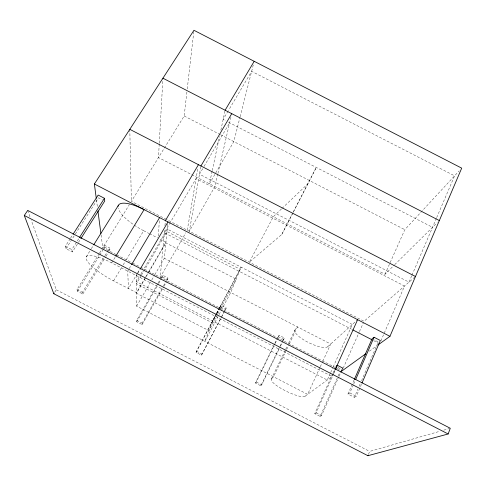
<?xml version="1.0" encoding="UTF-8"?>
<svg xmlns="http://www.w3.org/2000/svg" width="486" height="486" viewBox="0 0 486 486"><rect width="100%" height="100%" fill="white"/><g stroke="black" fill="none" stroke-linecap="round" stroke-linejoin="round"><path stroke-width="0.36" stroke-dasharray="2.43 1.82" d="M157.756 283.727L136.73 320.365L136.742 321.823L142.137 324.605L142.161 323.166L163.077 286.467M159.238 143.947L158.479 157.549L384.979 274.256L394.158 265.186M159.28 143.194L162.877 78.957M158.284 235.959L159.432 219.812M164.499 230.425L160.228 277.275L185.786 232.8M164.942 225.595L165.398 220.601M161.716 278.271L162.458 276.971L162.634 275.222L167.931 277.949L167.719 279.681L166.977 280.981M154.846 274.663L164.335 258.254L167.98 221.932M166.412 219.423L131.378 201.368L184.176 116.008L186.922 91.945M187.262 88.938L193.871 31.037M187.286 230.182L197.942 167.621M200.803 166.716L189.321 231.227L214.885 186.612L217.777 174.085M212.115 171.236L209.442 183.811L233.821 141.578L239.95 117.43M212.261 170.568L219.52 136.475M220.881 130.096L225.109 110.231M217.935 173.411L231.099 116.47M240.114 116.768L253.467 64.17M224.496 311.477L201.465 355.199L196.071 352.417L196.502 351.184L216.288 313.901M201.465 355.199L221.258 317.315M219.581 308.106L220.881 305.251L226.178 307.978L224.842 310.815M368.449 454.374L369.658 451.427L440.116 431.197M411.66 275.914L408.981 282.159L199.467 174.213L203.67 167.056M411.958 275.216L436.392 218.269M436.689 217.57L454.592 175.835L251.651 71.333L228.535 110.358M353.99 380.222L347.964 394.025L354.379 397.335L357.963 389.037M359.16 386.267L360.351 383.503M361.548 380.732L378.272 342.004L373.916 339.763M354.379 397.335L356.299 396.266L361.706 383.715M380.878 340.959L404.528 286.035L196.065 178.623L170.799 221.64M347.964 394.025L349.829 392.931L353.462 384.578M353.765 383.885L355.278 380.404M332.6 373.953L314.776 413.635L320.171 416.417L337.885 376.674M338.189 375.988L339.72 372.568M320.171 416.417L321.525 415.658L338.724 377.027M339.034 376.334L340.571 372.89M343.183 368.2L359.142 332.321M359.446 331.634L363.437 322.661M384.979 274.256L404.814 229.665L459.161 170.896M332.91 373.266L334.757 369.166M305.08 396.23L332.114 376.516L335.188 369.664M314.776 413.635L316.088 412.857L333.402 374.281M333.712 373.594L335.255 370.15M330.371 373.181L327.278 380.04L136.42 281.643L140.612 274.505M330.68 372.495L332.843 367.695M333.153 367.009L352.326 324.478L167.263 229.094L143.656 269.317M319.964 367.465L307.65 394.359L136.615 306.168L136.378 275.598L139.804 269.779M320.28 366.772L322.491 361.942M322.807 361.256L330.699 344.015L164.335 258.254M271.249 379.22L285.373 349.902M285.701 349.221L287.341 345.813M288.654 343.086L294.893 330.128M286.321 350.12L273.509 376.753L271.461 378.898M286.655 349.434L288.951 344.653M289.279 343.973L297.493 326.896L295.142 329.715M274.505 344.003L255.411 383.023L260.812 385.805L279.784 346.725M280.112 346.05L282.402 341.33M282.731 340.656L284.438 338.013L279.14 335.285L277.47 337.946M260.812 385.805L261.723 384.821L280.161 346.834M280.489 346.154L282.791 341.403M283.119 340.729L284.438 338.013M274.833 343.329L277.142 338.62M255.411 383.023L256.286 382.014L274.833 344.088M275.167 343.408L279.14 335.285M281.467 208.944L273.308 216.72L249.342 262.161L281.813 234.422L292.76 212.959M293.228 212.339L316.289 167.445L293.107 212.285M281.813 234.422L292.882 213.008M221.61 316.647L226.178 307.978M216.641 313.239L219.113 308.574M219.465 307.911L220.881 305.251M216.112 314.278L212.595 320.912L204.879 341.366L218.694 315.25M216.464 313.616L241.123 267.16L230.735 292.481L221.877 309.224M196.071 352.417L216.422 314.053M216.774 313.397L219.235 308.762M216.537 313.986L211.939 322.655L136.438 283.727L141.025 275.902M216.89 313.318L219.368 308.653M219.721 307.984L240.242 269.311L167.014 231.567L141.408 275.252M217.43 314.588L208.931 330.626L136.517 293.289L145.666 277.591M217.783 313.92L220.261 309.242M220.614 308.574L236.196 279.164L165.872 242.921L146.049 276.935M219.046 314.582L221.525 309.892M163.448 285.817L166.06 281.224M166.437 280.574L167.931 277.949M142.137 324.605L163.636 286.843M164.007 286.193L166.601 281.631M158.132 283.071L160.757 278.49M161.133 277.84L162.634 275.222M136.742 321.823L158.357 284.122M158.734 283.472L161.34 278.921M136.615 306.168L151.425 280.574M151.808 279.918L154.463 275.319M145.302 277.597L136.511 292.681L113.59 280.865A30.43 7.454 29.7 0 1 85.998 258.127A30.43 7.454 29.7 0 1 111.719 262.883L332.114 376.516M145.685 276.947L148.364 272.354M148.746 271.698L165.945 242.192L159.432 238.839M170.416 222.296L164.292 232.721L351.414 329.168M140.989 273.855L143.279 269.967M204.053 166.406L229.635 122.812M137.319 273.484L128.456 288.526L127.709 271.133L128.863 269.195M137.708 272.828L139.634 269.56M228.153 111.015L223.141 119.465L225.832 120.856M129.246 268.551L131.165 265.326M113.59 280.865L122.429 266.146M123.189 264.876L125.09 261.711M126.226 259.822L143.692 230.722A29.506 9.337 30.5 0 1 118.213 208.269M111.719 262.883L113.11 260.599M113.803 259.457L115.188 257.179M99.241 253.558L76.976 289.553L77.432 291.242L82.82 294.024L82.407 292.353L104.557 256.298M104.952 255.654L109.696 247.933L104.405 245.199L102.813 247.775M82.82 294.024L105.59 256.912M105.978 256.274L108.73 251.797M109.119 251.159L109.903 249.877L109.696 247.933M116.118 254.53L102.753 247.641L129.391 204.582M99.636 252.914L102.418 248.413M77.432 291.242L103.469 249.081M103.864 248.443L104.648 247.167L104.405 245.199M86.144 256.96L90.918 249.33M91.313 248.692L93.3 245.509M54.73 292.262L56.273 289.814L31.286 220.346M70.215 238.675L65.349 246.262L65.993 248.644L72.396 251.948L78.052 243.036M78.459 242.399L80.476 239.215M72.396 251.948L71.813 249.591L79.06 238.189M65.993 248.644L74.935 234.665M75.342 234.033L98.518 197.814L102.242 199.734M70.616 238.043L72.645 234.884M394.699 264.651L437.236 222.643M282.008 208.427L308.106 183.556M327.862 346.579L357.101 320.159M414.923 276.984L364.05 321.282L167.081 219.763M369.336 351.202L376.638 345.935M443.748 430.153L449.562 428.482M228.529 122.241L432.51 227.308M184.176 116.008L219.733 134.324M220.401 134.665L404.814 229.665M373.625 340.619L379.013 343.395M143.692 230.722L148.941 233.432M149.597 233.766L157.47 237.824M104.648 247.167L109.903 249.877M162.458 276.971L167.719 279.681M220.286 306.781L225.54 309.491M278.126 336.598L283.387 339.313M337.958 367.446L340.589 368.801M116.786 254.877L132.162 262.805M132.83 263.145L140.181 266.935M140.849 267.282L336.567 368.181M337.241 368.528L341.281 370.611M65.349 246.262L71.813 249.591M349.829 392.931L356.299 396.266M76.976 289.553L82.407 292.353M136.73 320.365L142.161 323.166M196.502 351.184L201.933 353.99M256.286 382.014L261.723 384.821M316.088 412.857L321.525 415.658M56.273 289.814L369.658 451.427M27.72 210.426L30.011 216.805M96.453 199.722L97.437 207.212M101.082 234.914L102.753 247.641M129.798 129.325L131.378 201.368M305.117 396.254A19.039 4.246 26.1 0 1 284.869 390.519A19.039 4.246 26.1 0 1 271.419 378.873M327.898 346.603A18.529 5.352 25.7 0 1 307.674 342.114A18.529 5.352 25.7 0 1 295.105 329.696"/><path stroke-width="0.73" d="M448.153 433.986L450.285 428.275L27.72 210.426L24.3 215.468L53.806 293.732L367.896 455.71L448.153 433.986L24.3 215.468M367.896 455.71L368.115 455.175M377.859 345.06L389.948 336.336L461.7 168.15L193.957 30.29L94.381 184L96.252 198.227M362.003 383.017L380.338 340.492L374.062 337.26L372.051 338.797L354.288 379.53M355.582 379.706L374.062 337.26M340.874 372.197L342.721 368.06L337.418 365.326L335.984 366.426M335.188 369.664L357.629 319.679M335.565 369.457L337.418 365.326M140.181 269.129L167.98 221.932M200.937 165.975L231.749 113.651M165.398 220.601L198.44 164.693M225.109 110.231L254.196 61.303M131.554 264.682L159.584 217.607M115.881 256.043L144.093 209.618A29.506 9.337 30.5 0 0 118.08 206.289M93.701 244.877L118.347 205.432M53.806 293.732L54.116 293.24M80.883 238.577L104.727 201.016L104.441 198.294L98.172 195.062L73.052 234.252M79.467 237.557L104.441 198.294M341.95 370.958L365.685 353.838M162.919 78.197L439.338 220.571M129.798 129.325L415.469 276.51M94.381 184L389.948 336.336M352.757 329.86L372.282 339.927M97.929 210.954L100.881 233.414"/></g></svg>
